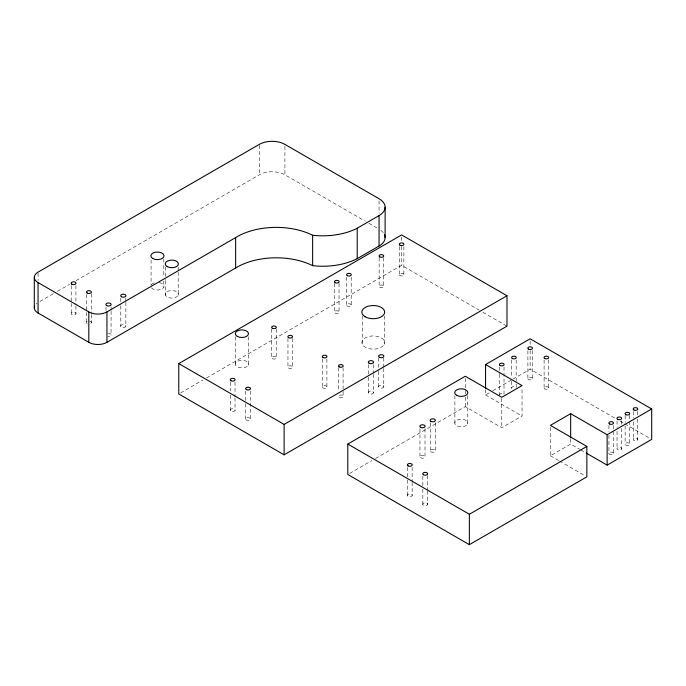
<?xml version="1.0" encoding="UTF-8"?>
<svg xmlns="http://www.w3.org/2000/svg" width="686" height="686" viewBox="0 0 686 686"><rect width="100%" height="100%" fill="white"/><g stroke="black" fill="none" stroke-linecap="round" stroke-linejoin="round"><path stroke-width="0.51" stroke-dasharray="3.43 2.57" d="M39.908 301.471L53.791 293.454M57.495 291.318L69.526 284.373M76.009 280.634L259.299 174.81A18.119 10.461 0 0 1 284.922 174.81L365.218 221.166M180.615 392.932L202.807 380.113M206.512 377.977L401.627 265.328L479.257 310.149M349.654 473.417L371.855 460.598M375.559 458.462L465.305 406.644L501.775 427.695L522.037 415.999L522.037 387.684M485.568 389.708L485.568 394.947L489.204 392.846M492.848 390.746L511.945 379.718M512.862 379.195L530.141 369.214L615.514 418.503M550.404 427.455L550.404 455.77L570.658 444.074L579.781 449.339M368.905 223.293L379.058 229.158M482.953 312.284L506.98 326.159M620.153 421.178L623.866 423.322M624.792 423.862L649.848 438.328M485.568 394.947L522.037 415.999M580.69 449.862L585.244 452.494M550.404 455.77L558.61 460.512M559.519 461.035L585.047 475.775M637.74 411.429L637.74 414.927M637.74 419.12L637.74 439.743A2.324 1.346 0 0 1 633.847 440.343A2.324 1.346 0 0 1 634.893 438.097A2.324 1.346 0 0 1 637.74 439.743M633.247 411.429L633.247 418.074M633.247 421.916L633.247 439.743M629.637 415.416L629.637 444.425A2.324 1.346 0 0 1 625.743 445.025A2.324 1.346 0 0 1 626.79 442.779A2.324 1.346 0 0 1 629.637 444.425M625.143 415.416L625.143 422.396M625.143 425.903L625.143 444.425M621.533 420.784L621.533 424.977M621.533 428.484L621.533 449.098A2.324 1.346 0 0 1 617.64 449.707A2.324 1.346 0 0 1 618.686 447.452A2.324 1.346 0 0 1 621.533 449.098M617.04 420.784L617.04 427.429M617.04 431.271L617.04 449.098M613.43 425.466L613.43 453.78A2.324 1.346 0 0 1 609.537 454.381A2.324 1.346 0 0 1 610.574 452.134A2.324 1.346 0 0 1 613.43 453.78M608.936 425.466L608.936 431.76M608.936 435.258L608.936 453.78M570.658 438.834L570.658 444.074M548.594 359.961L548.594 388.276A2.324 1.346 0 0 1 544.701 388.876A2.324 1.346 0 0 1 545.747 386.63A2.324 1.346 0 0 1 548.594 388.276M544.101 359.961L544.101 388.276M532.387 350.606L532.387 378.921A2.324 1.346 0 0 1 528.494 379.521A2.324 1.346 0 0 1 529.541 377.274A2.324 1.346 0 0 1 532.387 378.921M530.141 340.899L530.141 345.092M530.141 350.34L530.141 369.214M527.894 350.606L527.894 378.921M516.181 359.961L516.181 383.037M516.181 384.083L516.181 387.581A2.324 1.346 0 0 0 512.768 386.767A2.324 1.346 0 0 0 512.288 388.876M511.687 359.961L511.687 377.789M511.687 381.287L511.687 388.276M504.021 366.984L504.021 394.604A2.324 1.346 0 0 0 501.775 393.601A2.324 1.346 0 0 0 499.528 394.604M501.775 398.334L501.775 427.695M499.528 366.984L499.528 373.63M499.528 374.324L499.528 395.299M467.62 395.693L467.62 424.008A6.594 3.807 0 0 1 456.602 425.714A6.594 3.807 0 0 1 459.551 419.343A6.594 3.807 0 0 1 467.62 424.008M465.305 378.329L465.305 396.156M465.305 397.203L465.305 406.644M454.895 395.693L454.895 424.008M435.301 422.816L435.301 451.131A2.615 1.509 0 0 1 430.919 451.808A2.615 1.509 0 0 1 432.094 449.279A2.615 1.509 0 0 1 435.301 451.131M430.242 422.816L430.242 451.131M427.55 475.518L427.55 490.198M427.55 490.927L427.55 504.562A2.435 1.406 0 0 1 423.476 505.188A2.435 1.406 0 0 1 424.565 502.838A2.435 1.406 0 0 1 427.55 504.562M425.011 428.759L425.011 457.073A2.615 1.509 0 0 1 420.629 457.751A2.615 1.509 0 0 1 421.804 455.221A2.615 1.509 0 0 1 425.011 457.073M422.842 476.247L422.842 488.106M422.842 489.152L422.842 504.562M419.952 428.759L419.952 457.073M412.149 467.355L412.149 481.306M412.149 482.361L412.149 495.669A2.435 1.406 0 0 1 408.076 496.304A2.435 1.406 0 0 1 409.165 493.946A2.435 1.406 0 0 1 412.149 495.669M407.441 467.355L407.441 479.214M407.441 479.943L407.441 495.669M403.874 246.686L403.874 275A2.324 1.346 0 0 1 399.989 275.601A2.324 1.346 0 0 1 401.027 273.354A2.324 1.346 0 0 1 403.874 275M401.627 237.013L401.627 242.261M401.627 246.454L401.627 265.328M399.381 246.686L399.381 275M384.28 315.92L384.28 344.235A11.405 6.586 0 0 1 365.201 347.185A11.405 6.586 0 0 1 370.311 336.174A11.405 6.586 0 0 1 384.28 344.235M383.774 357.921L383.774 367.362M383.774 368.408L383.774 387.024A2.615 1.509 0 0 1 379.392 387.701A2.615 1.509 0 0 1 380.567 385.172A2.615 1.509 0 0 1 383.774 387.024M383.628 257.704L383.628 286.714A2.324 1.346 0 0 1 379.735 287.314A2.324 1.346 0 0 1 380.781 285.067A2.324 1.346 0 0 1 383.628 286.714M379.135 257.704L379.135 286.714M379.058 200.844L379.058 213.423M378.715 357.921L378.715 370.243M378.715 371.289L378.715 387.024M373.484 364.643L373.484 373.304M373.484 374.35L373.484 392.958A2.615 1.509 0 0 1 369.102 393.635A2.615 1.509 0 0 1 370.277 391.114A2.615 1.509 0 0 1 373.484 392.958M368.425 364.643L368.425 376.451M368.425 377.231L368.425 392.958M362.251 315.92L362.251 344.235M351.198 277.135L351.198 305.45A2.324 1.346 0 0 1 347.305 306.05A2.324 1.346 0 0 1 348.351 303.804A2.324 1.346 0 0 1 351.198 305.45M346.704 277.135L346.704 305.45M343.094 367.67L343.094 390.746M343.094 391.44L343.094 396.688A2.324 1.346 0 0 1 339.201 397.288A2.324 1.346 0 0 1 340.247 395.042A2.324 1.346 0 0 1 343.094 396.688M339.038 283.455L339.038 312.464A2.324 1.346 0 0 1 335.154 313.073A2.324 1.346 0 0 1 336.191 310.818A2.324 1.346 0 0 1 339.038 312.464M338.601 367.67L338.601 391.44M334.545 283.455L334.545 312.464M326.888 359.01L326.888 387.324A2.324 1.346 0 0 1 322.995 387.933A2.324 1.346 0 0 1 324.041 385.678A2.324 1.346 0 0 1 326.888 387.324M322.394 359.01L322.394 387.324M292.442 338.43L292.442 367.439A2.324 1.346 0 0 1 288.549 368.048A2.324 1.346 0 0 1 289.595 365.801A2.324 1.346 0 0 1 292.442 367.439M287.949 338.43L287.949 367.439M284.922 146.495L284.922 174.81M276.235 329.074L276.235 358.083A2.324 1.346 0 0 1 272.342 358.684A2.324 1.346 0 0 1 273.388 356.437A2.324 1.346 0 0 1 276.235 358.083M271.742 329.074L271.742 358.083M259.299 145.441L259.299 174.81M250.407 391.08L250.407 419.395A2.435 1.406 0 0 1 246.334 420.021A2.435 1.406 0 0 1 247.423 417.671A2.435 1.406 0 0 1 250.407 419.395M248.263 336.766L248.263 365.089A6.594 3.807 0 0 1 237.236 366.787A6.594 3.807 0 0 1 240.194 360.424A6.594 3.807 0 0 1 248.263 365.089M245.708 391.08L245.708 402.931M245.708 403.66L245.708 419.395M235.53 336.766L235.53 365.089M235.015 382.188L235.015 396.868M235.015 397.923L235.015 410.502A2.435 1.406 0 0 1 230.933 411.137A2.435 1.406 0 0 1 232.031 408.779A2.435 1.406 0 0 1 235.015 410.502M230.307 382.188L230.307 390.9M230.307 395.093L230.307 410.502M178.189 267.12L178.189 271.313M178.189 272.239L178.189 295.306A6.594 3.807 0 0 1 167.161 297.012A6.594 3.807 0 0 1 170.119 290.65A6.594 3.807 0 0 1 178.189 295.306M165.463 266.991L165.463 279.579M165.463 280.625L165.463 295.306M163.808 258.922L163.808 264.29M163.808 265.345L163.808 276.878M163.808 280.943L163.808 287.237M151.074 259.968L151.074 285.265M125.855 298.187L125.855 301.6M125.855 302.389L125.855 326.502A2.615 1.509 0 0 1 121.473 327.179A2.615 1.509 0 0 1 122.648 324.65A2.615 1.509 0 0 1 125.855 326.502M120.796 298.187L120.796 304.747M120.796 305.802L120.796 326.502M111.063 306.959L111.063 310.372M111.063 311.161L111.063 335.274M106.004 306.959L106.004 310.372M91.315 293.831L91.315 313.759M91.315 314.488L91.315 322.874M86.608 294.56L86.608 322.874M75.914 285.668L75.914 304.867M75.914 305.913L75.914 313.982A2.435 1.406 0 0 1 71.841 314.617A2.435 1.406 0 0 1 72.93 312.267A2.435 1.406 0 0 1 75.914 313.982M71.215 285.668L71.215 302.449M71.215 303.495L71.215 313.982M38.056 273.182L38.056 280.523M159.143 282.572A6.594 3.807 0 0 1 162.488 288.703A6.594 3.807 0 0 1 151.46 287.854M151.46 284.647A6.594 3.807 0 0 1 155.731 282.572M89.592 321.151A2.435 1.406 0 0 1 91.401 322.514A2.435 1.406 0 0 1 89.592 323.869M87.242 323.509A2.435 1.406 0 0 1 87.242 321.52M107.856 333.43A2.615 1.509 0 0 1 111.149 334.888A2.615 1.509 0 0 1 107.856 336.346M380.841 230.333A20.657 11.928 0 0 1 383.543 233.026M36.015 304.078A12.811 7.4 0 0 1 36.95 303.272"/><path stroke-width="1.03" d="M38.056 282.589L88.811 311.898A12.811 7.4 0 0 0 106.939 311.898L235.641 237.588A55.446 32.01 0 0 1 312.627 235.255A51.656 29.824 0 0 0 357.2 228.232L379.058 215.618A20.657 11.928 0 0 0 379.058 198.743L284.922 144.394A18.119 10.461 0 0 0 259.299 144.394L38.056 272.128A12.811 7.4 0 0 0 38.056 282.589L38.056 313.005L88.811 342.314A12.811 7.4 0 0 0 106.939 342.314L235.641 268.003A55.446 32.01 0 0 1 312.627 265.662A51.656 29.824 0 0 0 357.2 258.648L379.058 246.025A20.657 11.928 0 0 0 384.409 234.501M178.772 363.589L401.627 234.921L506.98 295.743L506.98 326.159L284.115 454.818L178.772 393.996L178.772 363.589L284.115 424.411L506.98 295.743M586.161 453.026L607.127 465.134L651.7 439.4L651.7 408.985L607.127 434.718L570.658 413.667L550.404 425.363L586.864 446.415L586.864 476.83L469.361 544.667L347.802 474.489L347.802 444.074L465.305 376.237L501.775 397.288L522.037 385.592L485.568 364.532L485.568 388.653M485.568 364.532L530.141 338.798L651.7 408.985M347.802 444.074L469.361 514.26L586.864 446.415M607.127 434.718L607.127 465.134M570.658 413.667L570.658 437.779M469.361 514.26L469.361 544.667M385.112 207.181L385.112 237.596M379.058 215.618L379.058 246.025M357.2 228.232L357.2 258.648M312.627 235.255L312.627 265.662M284.115 424.411L284.115 454.818M235.641 237.588L235.641 268.003M106.939 311.898L106.939 342.314M88.811 311.898L88.811 342.314M34.3 277.358L34.3 307.774M38.056 313.005A12.811 7.4 0 0 1 34.737 305.862M167.161 266.597A6.594 3.807 0 0 0 178.189 264.89A6.594 3.807 0 0 0 170.119 260.234A6.594 3.807 0 0 0 167.161 266.597M152.781 258.528A6.594 3.807 0 0 0 163.808 256.821A6.594 3.807 0 0 0 155.731 252.165A6.594 3.807 0 0 0 152.781 258.528M71.841 284.201A2.435 1.406 0 0 0 75.914 283.575A2.435 1.406 0 0 0 72.93 281.852A2.435 1.406 0 0 0 71.841 284.201M87.242 293.094A2.435 1.406 0 0 0 91.315 292.459A2.435 1.406 0 0 0 88.331 290.744A2.435 1.406 0 0 0 87.242 293.094M121.473 296.772A2.615 1.509 0 0 0 125.855 296.095A2.615 1.509 0 0 0 122.648 294.243A2.615 1.509 0 0 0 121.473 296.772M106.682 305.544A2.615 1.509 0 0 0 111.063 304.867A2.615 1.509 0 0 0 107.856 303.015A2.615 1.509 0 0 0 106.682 305.544M365.201 316.778A11.405 6.586 0 0 0 384.28 313.819A11.405 6.586 0 0 0 370.311 305.759A11.405 6.586 0 0 0 365.201 316.778M237.236 336.38A6.594 3.807 0 0 0 248.263 334.674A6.594 3.807 0 0 0 240.194 330.009A6.594 3.807 0 0 0 237.236 336.38M230.933 380.721A2.435 1.406 0 0 0 235.015 380.087A2.435 1.406 0 0 0 232.031 378.372A2.435 1.406 0 0 0 230.933 380.721M246.334 389.614A2.435 1.406 0 0 0 250.407 388.979A2.435 1.406 0 0 0 247.423 387.256A2.435 1.406 0 0 0 246.334 389.614M399.989 245.194A2.324 1.346 0 0 0 403.874 244.593A2.324 1.346 0 0 0 401.027 242.947A2.324 1.346 0 0 0 399.989 245.194M379.735 256.907A2.324 1.346 0 0 0 383.628 256.307A2.324 1.346 0 0 0 380.781 254.66A2.324 1.346 0 0 0 379.735 256.907M369.102 363.228A2.615 1.509 0 0 0 373.484 362.551A2.615 1.509 0 0 0 370.277 360.699A2.615 1.509 0 0 0 369.102 363.228M379.392 357.286A2.615 1.509 0 0 0 383.774 356.609A2.615 1.509 0 0 0 380.567 354.756A2.615 1.509 0 0 0 379.392 357.286M339.201 366.873A2.324 1.346 0 0 0 343.094 366.273A2.324 1.346 0 0 0 340.247 364.626A2.324 1.346 0 0 0 339.201 366.873M288.549 337.632A2.324 1.346 0 0 0 292.442 337.032A2.324 1.346 0 0 0 289.595 335.385A2.324 1.346 0 0 0 288.549 337.632M272.342 328.277A2.324 1.346 0 0 0 276.235 327.676A2.324 1.346 0 0 0 273.388 326.03A2.324 1.346 0 0 0 272.342 328.277M322.995 357.517A2.324 1.346 0 0 0 326.888 356.917A2.324 1.346 0 0 0 324.041 355.271A2.324 1.346 0 0 0 322.995 357.517M335.154 282.658A2.324 1.346 0 0 0 339.038 282.057A2.324 1.346 0 0 0 336.191 280.411A2.324 1.346 0 0 0 335.154 282.658M347.305 275.635A2.324 1.346 0 0 0 351.198 275.035A2.324 1.346 0 0 0 348.351 273.388A2.324 1.346 0 0 0 347.305 275.635M420.629 427.344A2.615 1.509 0 0 0 425.011 426.666A2.615 1.509 0 0 0 421.804 424.814A2.615 1.509 0 0 0 420.629 427.344M430.919 421.401A2.615 1.509 0 0 0 435.301 420.724A2.615 1.509 0 0 0 432.094 418.872A2.615 1.509 0 0 0 430.919 421.401M528.494 349.114A2.324 1.346 0 0 0 532.387 348.505A2.324 1.346 0 0 0 529.541 346.859A2.324 1.346 0 0 0 528.494 349.114M544.701 358.469A2.324 1.346 0 0 0 548.594 357.869A2.324 1.346 0 0 0 545.747 356.223A2.324 1.346 0 0 0 544.701 358.469M633.847 409.936A2.324 1.346 0 0 0 637.74 409.328A2.324 1.346 0 0 0 634.893 407.69A2.324 1.346 0 0 0 633.847 409.936M625.743 414.61A2.324 1.346 0 0 0 629.637 414.01A2.324 1.346 0 0 0 626.79 412.363A2.324 1.346 0 0 0 625.743 414.61M617.64 419.292A2.324 1.346 0 0 0 621.533 418.692A2.324 1.346 0 0 0 618.686 417.045A2.324 1.346 0 0 0 617.64 419.292M609.537 423.974A2.324 1.346 0 0 0 613.43 423.365A2.324 1.346 0 0 0 610.574 421.719A2.324 1.346 0 0 0 609.537 423.974M500.128 365.484A2.324 1.346 0 0 0 504.021 364.883A2.324 1.346 0 0 0 501.174 363.237A2.324 1.346 0 0 0 500.128 365.484M512.288 358.469A2.324 1.346 0 0 0 516.181 357.869A2.324 1.346 0 0 0 513.334 356.223A2.324 1.346 0 0 0 512.288 358.469M456.602 395.299A6.594 3.807 0 0 0 467.62 393.593A6.594 3.807 0 0 0 459.551 388.936A6.594 3.807 0 0 0 456.602 395.299M408.076 465.888A2.435 1.406 0 0 0 412.149 465.262A2.435 1.406 0 0 0 409.165 463.539A2.435 1.406 0 0 0 408.076 465.888M423.476 474.781A2.435 1.406 0 0 0 427.55 474.146A2.435 1.406 0 0 0 424.565 472.422A2.435 1.406 0 0 0 423.476 474.781"/></g></svg>
